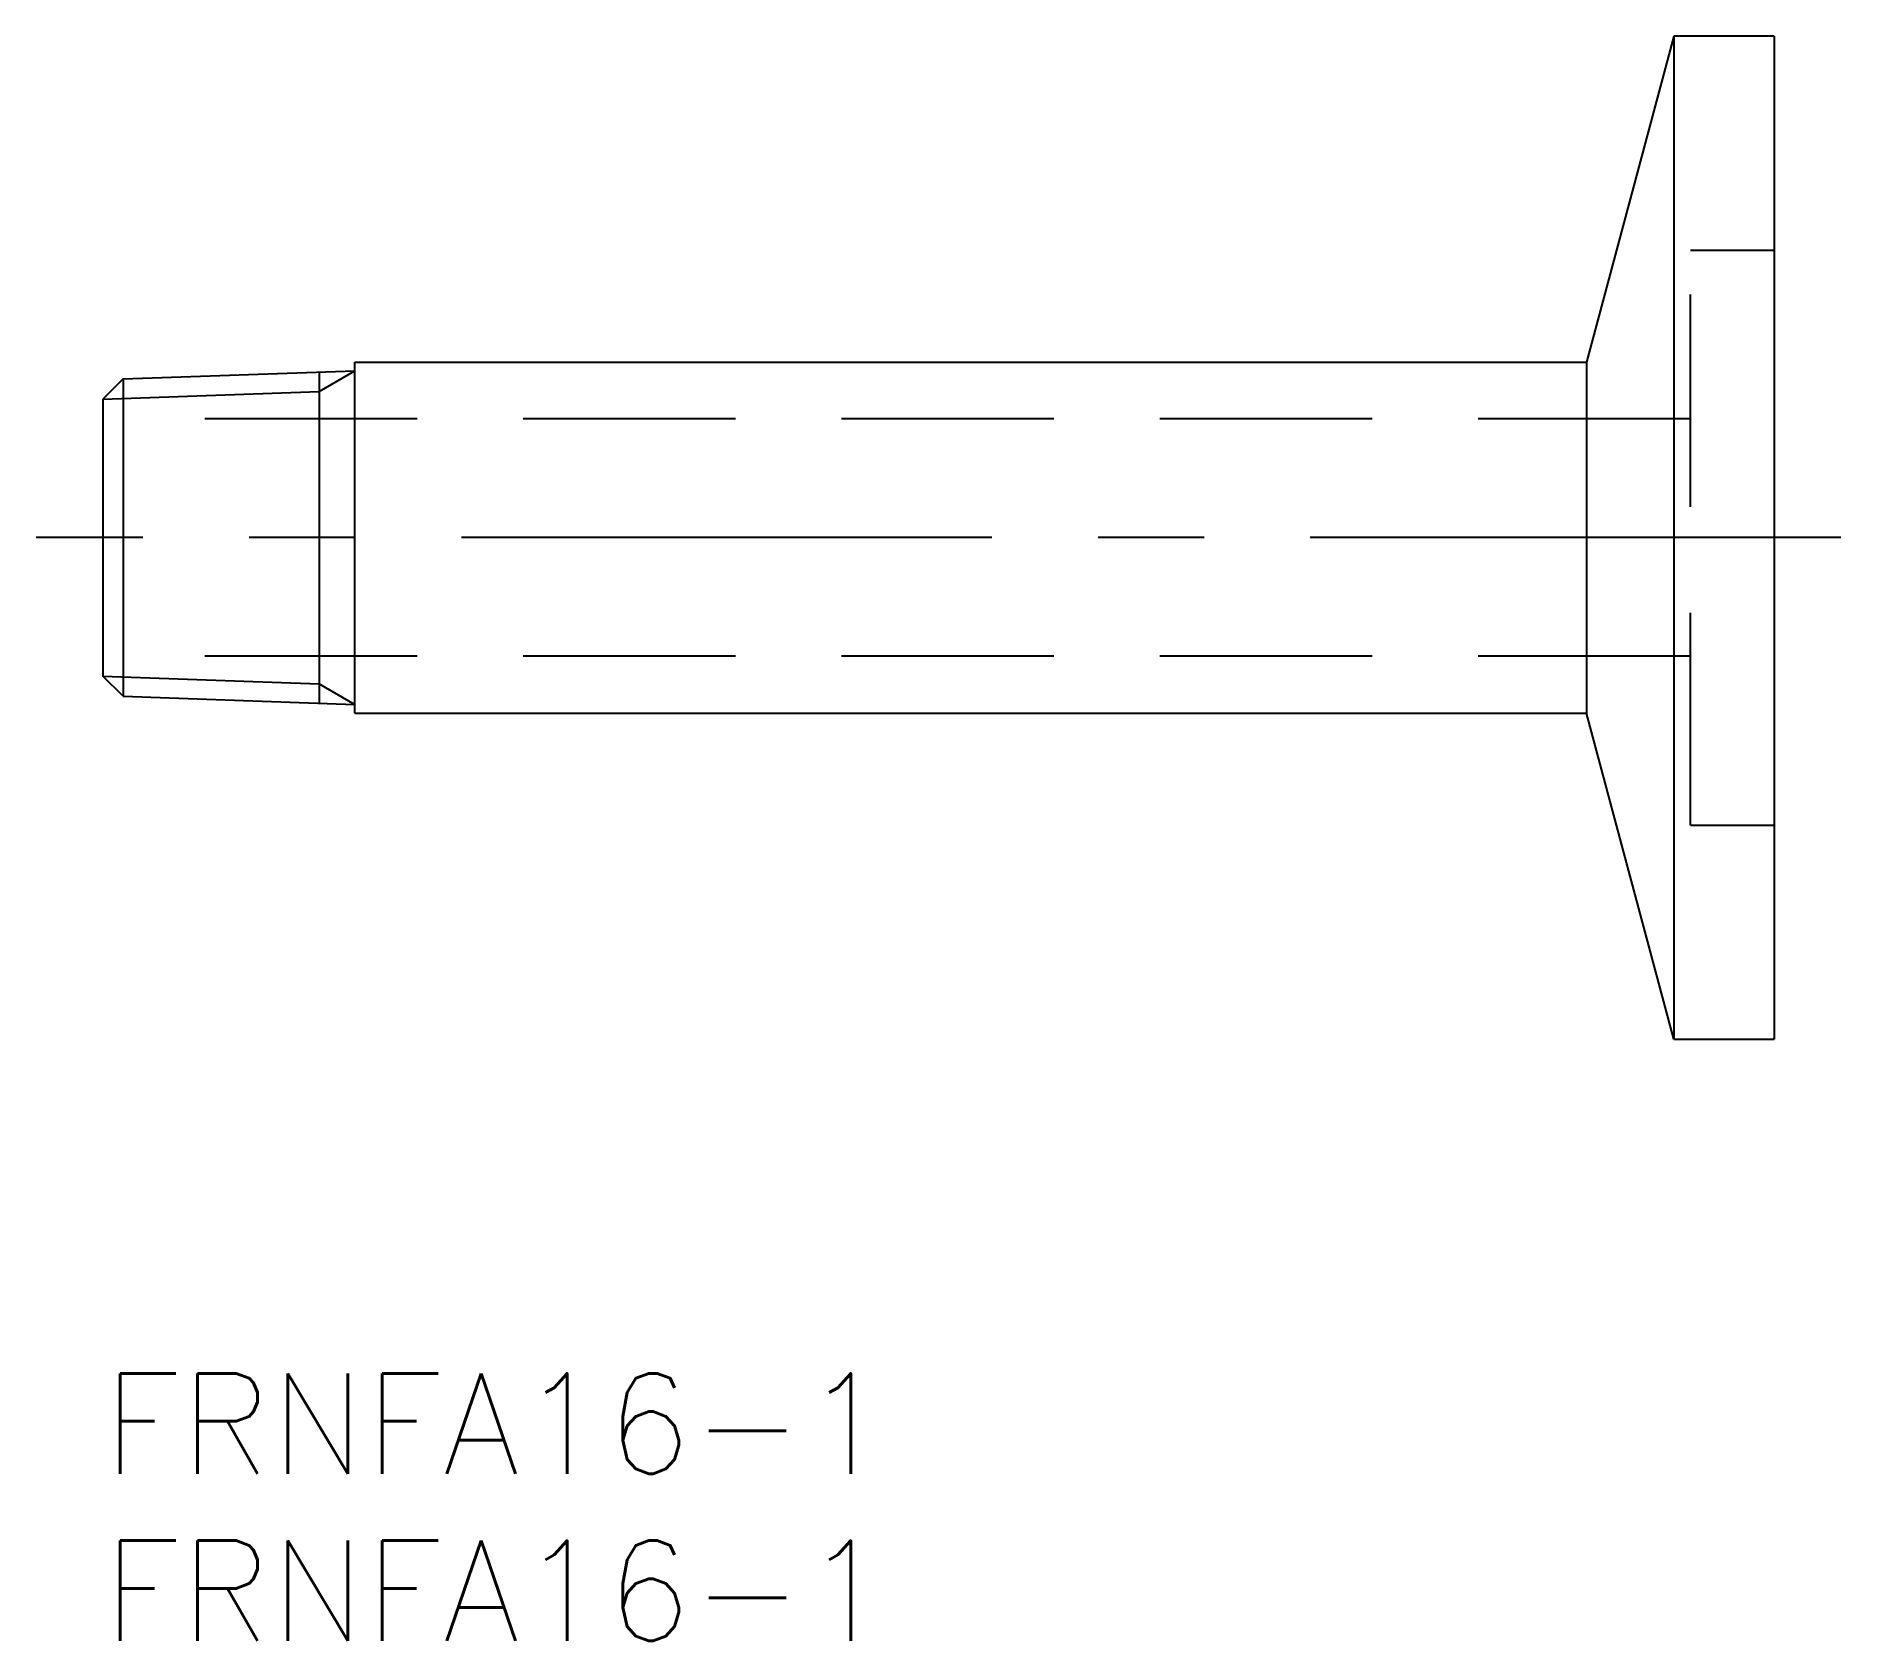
# Model space of a CAD drawing. Extents: x -2 to 52, y -8 to 40.
import ezdxf

# ---------------------------------------------------------------- set-up
doc = ezdxf.new("R2010")
doc.units = 0
doc.header["$LTSCALE"] = 0.5
doc.linetypes.add('CENTER', pattern=[50.8, 31.75, -6.35, 6.35, -6.35])
doc.linetypes.add('DASHED', pattern=[19.05, 12.7, -6.35])
for name, color, linetype in [('MSM_CENTER', 1, 'CENTER'), ('MSM_CONTINUOUS', 7, 'CONTINUOUS'), ('MSM_DASHED', 4, 'DASHED'), ('MSM_NARROW', 5, 'CONTINUOUS'), ('MSM_PART_NUMBER', 7, 'CONTINUOUS')]:
    doc.layers.add(name, color=color, linetype=linetype)
doc.styles.get("Standard").update_dxf_attribs({"font": 'txt.shx', "height": 3, "bigfont": 'bigfont.shx'})

# ---------------------------------------------------------------- blocks, each defined once
blk = doc.blocks.new('*U1')
at = {"layer": 'MSM_PART_NUMBER'}
blk.add_text('FRNFA16-1', height=3, dxfattribs=at).set_placement((0, -3))
blk = doc.blocks.new('*U2')
at = {"layer": 'MSM_PART_NUMBER'}
blk.add_text('FRNFA16-1', height=3, dxfattribs=at).set_placement((0, -8))

msp = doc.modelspace()

# ---------------------------------------------------------------- linework, layer by layer
at = {"layer": 'MSM_CENTER'}
msp.add_line((51.998, 25), (-2, 25), dxfattribs=at)
at = {"layer": 'MSM_CONTINUOUS'}
for p, q in [((46.998, 40), (44.385, 30.25)), ((49.998, 40), (46.998, 40)), ((46.998, 40), (46.998, 10)), ((49.998, 40), (49.998, 10)), ((7.541, 30.25), (44.385, 30.25)), ((7.541, 19.75), (7.541, 30.25)), ((44.385, 30.25), (44.385, 19.75)), ((0.602, 29.746), (0, 29.144)), ((0.602, 29.746), (7.541, 29.989)), ((0.602, 29.746), (0.602, 20.254)), ((0, 29.144), (0, 20.856)), ((0.602, 20.254), (0, 20.856)), ((0.602, 20.254), (7.541, 20.011)), ((7.541, 19.75), (44.385, 19.75)), ((46.998, 10), (44.385, 19.75)), ((46.998, 10), (49.998, 10))]:
    msp.add_line(p, q, dxfattribs=at)
at = {"layer": 'MSM_DASHED'}
for p, q in [((47.498, 33.6), (49.998, 33.6)), ((47.498, 16.4), (47.498, 33.6)), ((47.498, 28.55), (0, 28.55)), ((47.498, 21.45), (0, 21.45)), ((47.498, 16.4), (49.998, 16.4))]:
    msp.add_line(p, q, dxfattribs=at)
at = {"layer": 'MSM_NARROW'}
for p, q in [((6.47, 29.37), (7.541, 29.989)), ((6.47, 29.951), (6.47, 20.049)), ((0, 29.144), (6.47, 29.37)), ((0, 20.856), (6.47, 20.63)), ((6.47, 20.63), (7.541, 20.011))]:
    msp.add_line(p, q, dxfattribs=at)

# ---------------------------------------------------------------- block references
at = {"layer": 'MSM_CONTINUOUS'}
for name in ['*U1', '*U2']:
    msp.add_blockref(name, (0, 0), dxfattribs=at)

doc.saveas('drawing.dxf')
